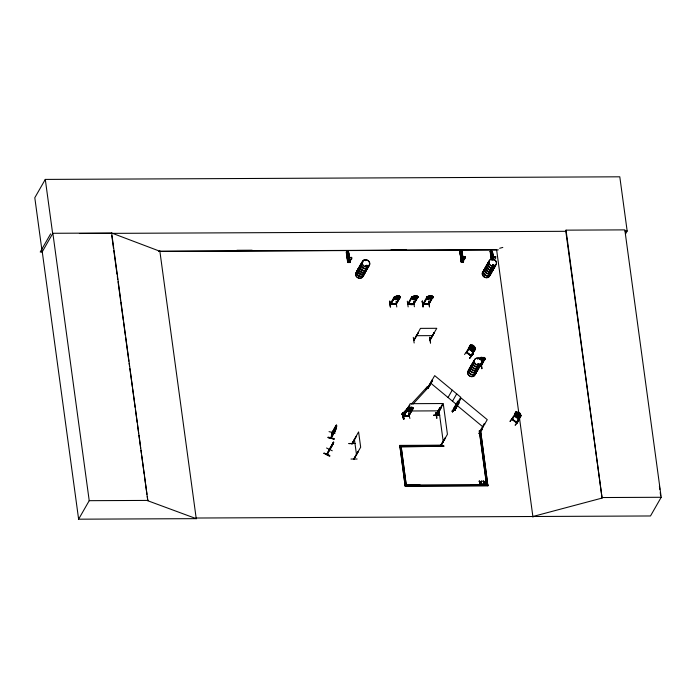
<?xml version="1.0" encoding="UTF-8"?>
<svg xmlns="http://www.w3.org/2000/svg" width="696" height="696" viewBox="0 0 696 696"><rect width="100%" height="100%" fill="white"/><g stroke="black" fill="none" stroke-linecap="round" stroke-linejoin="round"><path stroke-width="1.04" d="M436.514 415.895L439.472 411.275M436.705 415.825L436.897 415.12M440.751 445.24C441.525 446.971 439.976 444.909 441.038 445.353M436.792 415.486L443.256 403.654L447.424 434.304L440.69 446.145L440.707 445.31M347.939 255.815L348.017 256.685L348.392 255.919M365.731 260.626L365.2 260.182M365.374 260.173L365.6 260.643M365.704 265.907L365.757 266.35M365.87 265.881L366.009 266.316L366.244 265.637M366.374 266.403L366.653 265.976L366.314 266.629M477.238 358.753L477.83 358.936M477.821 364.73L477.795 364.165M477.56 358.823L477.604 358.51M478.361 364.808L478.013 364.086L477.952 364.539M478.657 364.539L478.213 363.895M491.907 259.991L492.472 259.939M492.229 260.087L492.15 259.512M492.577 265.306L493.212 265.802L493.333 265.315M493.307 265.585L493.307 265.976M336.786 425.874L335.663 429.806L331.026 438.01L331.235 437.227M331.183 437.74L331.54 437.219M357.118 459.021L350.984 459.047M329.025 431.65L335.194 433.086M436.766 415.495L440.916 408.108L436.592 416.008L436.897 415.181M440.916 446.023L445.014 438.236L440.551 445.623M331.392 437.793L335.585 430.267M466.772 352.507L471.009 345.312L470.548 344.972L466.181 352.437L471.288 356.195L475.551 348.679L475.011 348.478M466.329 352.176L471.41 356.013M466.868 352.646L466.538 352.028L471.349 355.978M471.557 355.778L471.027 355.343L470.713 355.804L475.09 348.339M512.413 419.54L511.873 419.062L512.23 419.731M515.919 412.049L516.554 412.206L512.36 419.531M516.945 422.933L516.519 422.55M517.102 422.672L516.258 422.663L516.823 423.09L521.087 415.573L520.599 415.39M355.786 437.48L351.845 443.944L358.597 431.894L360.676 447.215L353.864 458.96M353.933 458.995L354.212 458.507M354.316 458.716L358.301 451.408L353.838 458.768M413.937 340.144L418.209 333.019M430.215 340.031L429.745 340.04L434.234 332.758L430.041 340.335M328.034 437.575L328.173 437.114L334.271 438.68L334.141 439.106L328.034 437.575L334.15 439.089M331.018 437.923L332.096 432.199M331.296 437.949L332.166 432.599M332.323 432.338L331.305 438.019M332.262 432.764L332.357 432.39M335.759 426.404L334.724 429.345L334.776 431.903L336.394 427.736M334.506 431.172L335.759 426.352M335.533 430.18L335.507 430.763M335.159 430.676L335.759 427.048L336.768 425.935L336.359 425.169L336.264 425.752M336.342 425.717L336.342 425.256L332.053 433.138L332.088 432.26M427.762 387.507L428.275 387.968L432.581 380.442L432.138 380.086L427.814 387.55L428.257 387.916L428.049 387.098M453.696 408.3C454.81 409.596 452.548 408.308 453.931 408.83M454.279 409.996C456.037 410.962 453.74 408.665 454.967 410.275M454.445 409.7L454.984 410.144M484.259 423.751L484.703 424.108L484.259 423.751L479.883 431.172L480.344 431.616L487.252 419.662L461.213 398.095L454.34 410.04L454.801 410.423L454.697 409.622M480.562 431.476L480.292 430.824M326.868 454.384L329.382 449.181M327.32 454.114L326.824 454.41L331.479 446.71M329.417 449.625L327.042 454.54L333.523 442.613M333.271 443.117L333.636 442.195L331.34 446.849M349.009 261.931L348.913 261.374M349.253 261.365L349.157 262.035M351.863 257.433L351.471 258.251A1.418 0.583 -7.7 0 1 351.21 259.208L349.575 261.565L348.209 261.487L349.27 259.138M462.544 261.009L462.509 261.47L462.727 260.809M462.831 261.27L462.457 260.913M465.293 256.78L464.336 256.868M495.752 256.78L495.361 257.598A1.418 0.583 -7.7 0 1 495.091 258.555L494.003 260.13M356.256 436.34L351.889 443.961L352.315 443.63M354.168 458.96L354.046 458.464M403.828 416.156L403.288 416.191M409.1 415.773L408.465 415.843L412.632 408.221L413.189 408.23M403.245 416.443L407.369 409.091C408.03 407.908 411.858 406.186 413.259 408.143L408.987 415.79L403.193 416.469L403.767 416.382L408.221 408.326L407.639 408.134L403.062 416.234L409.257 415.477M329.104 449.599L333.401 442.178M414.155 340.153L413.737 340.092M414.007 340.37L420.454 328.373L436.784 328.303L429.832 340.344M366.575 266.246L366.183 266.403M462.031 255.971L461.996 255.493M492.385 255.832L492.028 255.215M493.412 265.507L493.02 266.055L492.446 265.602M478.761 364.452L478.013 364.556M436.653 415.103L436.818 415.93M436.079 415.295L442.847 403.532L410.188 403.68L403.384 415.46L404.245 415.39L403.567 415.155M436.183 415.538L435.539 415.547L436.131 415.512L440.298 407.986L439.741 407.995L435.513 415.521L439.741 407.995M390.308 303.787L390.987 303.778L390.865 304.248L394.971 296.722L394.415 296.731L390.151 304.056L396.459 303.961M399.991 296.879L395.763 304.282C395.337 303.473 396.981 303.508 396.224 304.248L400.522 296.887L399.147 295.739L397.068 295.748L394.362 296.914M411.301 298.001L412.737 299.184L414.764 299.202L417.47 298.036L418.122 296.809L413.789 304.204C411.145 305.935 406.664 302.847 408.343 304.23L412.571 296.644L412.015 296.644L407.76 303.969L413.998 303.874M418.131 296.87C414.599 294.486 419.209 296.94 417.487 296.818L413.224 304.152L413.407 303.63L413.885 303.943M429.032 303.552L422.959 303.9L423.707 303.908M326.528 447.989L332.262 450.773M461.744 261.052L462.797 258.625M323.962 453.34C330.13 454.21 333.332 459.108 323.988 453.296M327.12 454.453L329.565 449.355M332.879 443.926L332.966 443.361L330.6 448.32M331.261 447.163L331.54 446.736M332.766 443.996L330.791 447.85M480.597 482.45L479.257 481.119L480.597 482.45L481.771 481.101L480.875 482.754L482.093 484.294L480.875 482.754M484.564 482.432L483.224 481.093L484.564 482.432L485.738 481.084L484.842 482.737L486.069 484.277L484.842 482.737M484.651 482.285L485.277 481.084M479.257 481.119L480.457 482.624L479.553 484.303L480.736 482.928L482.189 484.138M483.224 481.093L484.433 482.606L483.52 484.285L484.712 482.911L486.156 484.12M483.99 484.285L484.712 482.911M332.923 444.039L331.809 446.075L333.662 442.299M403.706 416.382L407.873 408.683M412.667 408.213L408.5 415.547M408.387 415.616L409.213 415.277M409.03 415.773L403.837 415.964M625.6 233.778L627.166 231.029L619.797 176.81L45.292 179.411L34.8 197.725L42.169 251.943L52.861 233.282L111.664 233.021L147.83 500.763L196.237 518.65L196.159 518.024L650.49 515.971L661.2 497.275L624.834 229.88L566.031 230.15L565.726 230.68L602.083 498.075L532.875 516.502M50.625 233.865L40.22 252.022L42.291 252.013M111.664 233.021L159.871 251.256L496.605 249.734L518.833 413.241M196.237 518.024L196.316 518.65L78.622 519.19L89.218 500.685L52.861 233.282M348.6 252.126L346.243 252.143L347.704 262.531L349.984 262.514L348.522 251.995L346.443 252.074L347.861 262.488L348.365 262.522L346.965 252.143L346.408 252.109M350.018 262.505L348.522 251.995M346.991 255.754L349.027 255.745M349.279 259.216A1.418 0.583 -7.7 0 1 350.114 258.251L350.662 257.363M348.052 262.383L346.565 252.143M349.227 262.375L349.514 261.748L348.592 262.288L349.209 262.279M349.931 261.061L347.713 261.392L349.931 261.061L349.566 262.514M389.777 301.281L390.56 307.023L389.856 301.124M396.241 304.222L390.256 304.3L390.43 303.752M394.971 296.722L390.787 304.274M396.024 301.107L396.781 306.98M398.808 298.532L395.754 304.256M396.215 304.022L400.409 296.696L399.861 296.705L400.435 296.896M336.133 425.204L331.844 433.086L336.429 425.186M330.983 437.871L335.315 430.119M412.015 296.644L407.917 304.204M408.369 303.917L413.363 304.178M408.143 306.91L407.308 301.177M329.356 449.233L329.165 450.103L333.697 442.23M413.224 304.152L416.939 297.54M413.798 303.926L418.009 296.618M422.498 301.09L422.959 306.875L422.22 301.116L423.377 306.727M427.153 296.583L427.805 296.827L427.153 296.583L423.02 303.874M427.709 296.574L423.568 304.143M431.546 298.384L428.492 304.108M429.197 303.813L433.147 296.548L432.599 296.557L428.362 304.082L429.11 303.613M348.887 443.656L355.099 443.465L348.966 443.5M428.919 304.108L433.147 296.548M459.934 251.595L461.23 262.018L460.004 251.491L462.048 251.482L463.527 261.992L461.178 262.009L459.969 251.56L462.127 251.613L461.439 251.621L463.266 262L461.613 251.578M429.423 306.849L428.727 300.95L429.519 306.832M462.048 251.482L463.493 262L462.849 262L461.413 251.613L462.849 262L463.606 261.6L463.458 260.548L461.239 260.878L463.458 260.548M413.285 337.351L414.155 342.989M460.517 255.241L462.518 255.293M413.755 340.37L418.183 332.819M464.188 256.85L463.64 257.738A1.418 0.583 -7.7 0 0 462.805 258.703M463.64 257.738L464.075 256.92M461.578 261.87L460.439 251.63L459.795 251.639M462.422 261.235L462.127 261.861L463.04 261.235L462.422 261.235L463.058 261.322L462.753 261.861M461.726 260.974L463.101 261.052L464.737 258.695A1.418 0.583 -7.7 0 0 464.998 257.738L465.372 256.998M433.956 332.758L430.024 340.057M429.858 337.299L430.572 342.902M491.167 258.764L490.132 251.491L492.403 251.343L493.621 259.782M490.871 255.101L492.881 255.154M401.862 414.337L402.81 415.129L401.862 414.337L409.909 405.559M402.436 413.32L403.81 419.149M493.168 258.564A1.418 0.583 -7.7 0 1 493.995 257.607L494.43 256.78M404.037 415.703L408.195 408.126M403.88 418.279C401.801 413.911 403.123 407.734 403.732 418.418M402.314 413.459L403.497 419.218L403.897 419.027M408.43 412.641L409.892 418.461M408.996 415.816L413.189 408.16L412.615 409.37L409.935 410.736L407.9 410.927L406.586 410.057M427.17 386.889L427.988 387.907L427.17 386.889L411.214 404.228M425.952 389.49L429.771 385.219M428.257 387.916L432.581 380.442M479.405 430.763L486.574 484.686L479.266 430.989L480.588 430.754L487.913 485.799L405.185 486.173L399.808 445.397L440.62 445.214L440.777 446.336L399.826 446.745L440.777 446.336M464.502 354.49L467.973 350.175M474.133 351.245L471.714 351.132L469.991 349.905L468.956 347.478L470.365 345.059L472.732 345.164L474.463 346.443L474.559 348.261L474.054 349.131L471.444 348.174L470.713 346.651L472.732 345.164L470.365 345.059M470.827 345.364L470.426 345.12M433.556 415.329L439.75 415.19L433.625 415.225M436.714 418.148L435.887 412.389L436.914 418.261M473.767 346.182L473.437 348.157L472.61 348.183L471.766 346.913L473.202 345.773M435.635 415.051L436.166 415.312M473.141 353.968L469.722 358.153M471.488 355.656L471.227 356.204M448.024 397.486L452.226 390.16M452.504 401.192L456.698 393.866M405.037 485.06L487.896 484.459L487.913 485.799M405.185 486.173L399.808 445.397M479.848 359.545C488.07 353.62 469.6 361.598 484.059 357.422L485.434 358.579L484.72 359.797L482.076 360.972L484.781 359.806M457.733 401.288L458.177 401.653L457.733 401.288L453.435 408.822M455.923 406.882L452.209 411.023M453.783 408.343L453.418 408.839L453.635 408.308M453.818 409.126L460.726 397.199L434.687 375.631L427.822 387.637L428.51 387.437M452.478 411.954L455.967 407.612L452.565 411.797M454.914 410.205L459.108 402.906L458.533 402.688L459.108 402.906M483.72 360.224C482.276 364.669 480.684 366.453 480.675 365.948M480.536 365.913L484.773 358.388L485.373 358.649M481.223 365.913L485.321 358.388M481.267 363.877L481.937 368.689L481.067 363.756M437.732 446.171C445.388 445.257 446.71 446.615 437.775 446.493M445.014 438.236L440.585 445.579M478.622 433.599L482.45 429.345M487.322 481.467L480.588 430.754M513.274 416.852L510.125 421.219M516.093 411.867L511.777 419.366L512.491 419.175L512.152 419.688M517.05 422.629L512.03 418.87M516.371 412.25L515.971 412.015M480.457 482.624L479.17 481.267M481.301 481.101L481.771 481.101M479.553 484.303L480.014 484.303M480.736 482.928L482.093 484.294M520.625 415.225L516.328 422.785L520.495 415.312L520.973 415.721L516.684 423.055M518.711 420.697L515.266 425.047M483.52 484.285L484.077 484.129M484.433 482.606L483.137 481.249M485.738 481.084L485.19 481.24M484.625 483.067L485.66 484.12M602.083 498.075L566.031 230.15M461.274 255.415L461.178 255.876M461.97 256.058L461.431 255.354M491.907 256.041L492.272 255.275M492.664 265.132L492.463 265.776M477.743 364.173L478.291 363.965L478.004 364.443M478.822 364.669L477.795 364.556M349.566 261.487L351.21 259.208M463.092 260.974L464.737 258.695M480.692 365.652L481.345 365.444L481.153 365.913M468.956 347.478L470.035 349.897M466.694 352.837L467.025 352.411L471.114 355.412M472.453 349.879L474.829 350.036L473.715 347.661C472.48 345.842 467.503 345.32 470.783 348.635C474.924 351.706 469.008 348.148 469.696 346.225M472.462 347.026L473.062 347.391L473.062 348.809L471.94 349.349L471.096 348.078L472.506 346.982M469.626 346.312L472.036 346.425L470.044 347.809L471.888 350.166L473.393 350.297L473.758 347.652L474.785 349.984M471.723 351.184L474.089 351.289M469.609 358.283L473.176 353.812M473.193 353.846L469.67 358.266M515.301 413.146L517.546 413.363L519.303 414.546L520.373 416.921L517.963 416.817L516.241 415.582L515.24 413.111L516.328 415.529L517.998 416.774L520.243 416.982M514.596 414.355L515.536 416.791L517.267 418.079L519.668 418.131M510.046 421.385L513.605 416.913M518.276 412.049L520.008 413.337L519.599 416.025L518.102 415.895L516.258 413.537L518.285 412.102L515.867 411.997L514.501 414.372L515.579 416.782L517.302 418.026M519.303 413.076L518.938 417.182L516.319 416.225L515.588 414.703L517.572 413.259M518.007 413.92L518.607 414.285L518.607 415.695L517.485 416.234L516.641 414.973L518.042 413.868M519.216 414.599L518.155 415.077L517.311 413.807L518.746 412.658L519.268 413.12M521.087 415.573L519.921 413.389L518.25 412.154M515.153 425.169L518.737 420.723M427.553 387.211L429.684 385.314M452.095 411.145L455.95 406.908M452.148 411.153L455.915 407.073M455.984 407.621L452.226 411.719M456.306 407.682L452.539 411.78M479.962 431.276L480.249 430.807M402.81 415.129L406.542 411.005M412.885 404.237L428.118 387.672M410.51 407.604L409.257 408.613L409.37 409.5L410.927 408.9L411.162 407.534M398.338 295.983L396.155 297.488L397.216 297.931L398.164 297.479L398.329 295.922M415.938 295.904L413.763 297.41L414.155 297.862L415.764 297.401L415.93 295.844M483.25 357.674L481.075 359.18L481.467 359.632L483.076 359.171L483.242 357.613M347.835 255.858L347.713 256.493M348.383 256.589L347.826 256.528M492.272 255.945L491.715 255.876M492.768 265.106L493.038 265.75M462.753 261.252L462.649 260.8L462.518 261.487M411.945 407.273L409.9 407.447L407.786 409.596L408.683 410.135L411.71 409.144L411.875 407.247L413.259 408.143M414.694 295.757L411.971 296.896L414.685 295.696L412.537 297.775L413.494 298.462L416.547 297.757L416.704 295.748M350.558 257.511L351.35 257.285M494.856 256.598L494.369 256.868M402.949 412.667L403.81 418.435M409.927 407.534L407.308 408.9L407.795 408.778M494.552 256.789L495.761 256.859M393.692 298.079L395.137 299.263L397.155 299.28L399.861 298.053L400.531 296.948L399.095 295.765L397.077 295.809L394.936 297.853L395.885 298.54L398.947 297.836L399.147 295.739M417.461 297.975L414.764 299.202L412.676 299.15L411.31 298.062M426.509 297.923C427.066 296.009 429.893 295.469 431.885 295.591L433.269 296.8L432.538 297.897M427.109 296.835L429.832 295.687L431.894 295.652L431.685 297.688L429.963 298.384L427.675 297.705L429.806 295.6M365.879 265.594L366.348 265.602M366.148 265.646L366.601 266.072M492.577 265.019L492.716 265.202M482.145 360.224L483.859 359.527L484.059 357.422L485.443 358.64M348.209 252.126L349.61 262.514L347.887 252.126L348.592 252.126M459.969 251.56L460.474 251.63M461.204 262.018L460.169 251.63M490.149 251.5C494.839 249.655 490.375 255.893 492.803 258.747M491.454 259.765L490.332 251.421L490.845 251.491L491.82 258.764M403.088 416.182L403.889 416.165M432.703 296.818L433.173 296.748M402.401 413.328L403.828 419.183M403.515 419.201L402.053 413.494M499.667 248.272L502.808 247.428M427.788 296.835L423.49 303.882M479.918 358.666L479.327 358.414L479.962 358.588M347.913 252.135L348.461 252.083M349.723 262.514L348.278 252.126M490.81 251.5L490.332 251.421M492.194 251.482L493.203 258.747M461.866 262.018L460.369 251.552M390.238 307.014L389.482 301.264M422.977 306.866L422.22 301.116M464.51 256.815L465.041 256.78M516.745 423.055L511.777 419.366M461.805 256.119L461.352 256.015M491.933 255.145L491.68 255.928M407.369 409.091L407.917 409.03M412.702 408.482L413.241 408.421M406.655 410.04L407.969 410.953L409.918 410.666M495.047 256.65L495.665 256.72M407.673 408.334L408.221 408.326M439.776 408.195L440.324 408.187M439.637 415.025L433.547 415.408M403.55 415.721L403.924 415.399M445.083 438.758L444.796 438.236M439.794 446.214L443.874 446.171M79.388 233.508L565.813 231.307M625.017 231.037L627.166 231.029M236.91 250.282L252.117 250.212M391.152 249.586L406.36 249.516M158.523 251.413L498.345 249.881M349.531 261.844L348.896 261.748M395.024 296.896L394.441 296.922L390.317 304.282M412.041 296.844L412.685 296.809M417.487 296.818L418.044 296.818M427.814 299.08C437.262 296.74 431.685 299.115 427.822 299.15L426.448 297.992L427.822 299.15M390.943 303.856L395.711 303.839M423.681 303.708L428.449 303.691M428.98 304.074L423.055 304.135M414.39 306.762L413.598 301.15M416.26 335.698L432.59 335.629M481.997 357.5L484.068 357.492M484.799 358.588L485.356 358.588M405.994 411.005L438.654 410.858M479.266 430.989L480.457 430.989M399.678 445.631L440.49 445.44L440.646 446.562M485.573 484.277L486.069 484.277M406.107 485.051L420.079 484.99M470.574 484.764L486.687 484.686M405.316 485.947L488.044 485.573M602.397 497.544L661.2 497.275M89.218 500.685L148.031 500.415M472.427 349.975L474.794 350.079M515.162 413.207L517.58 413.311M492.055 255.162L491.602 255.841M366.322 266.559L365.809 266.298M491.776 251.482L493.099 259.747M490.706 251.447L491.855 259.756M348.061 262.531L346.643 252.143M336.507 426.683L335.515 429.397L336.412 427.292M493.02 264.959L493.534 265.498M478.37 363.912L478.657 364.452M324.092 453.061L329.791 455.906M480.31 431.555L479.935 431.215M492.368 251.439L493.499 259.747M473.167 345.816L473.724 346.234M474.959 348.418L475.429 348.827L474.42 346.451L475.464 348.913M471.992 346.417L473.715 347.704M512.517 419.375L516.493 422.324M432.007 380.225L432.451 380.59M430.493 382.957L456.532 404.524M457.02 405.411L483.059 426.987M519.956 413.346L521.008 415.808M440.603 445.562L440.681 446.084M429.728 337.264L430.485 343.05M519.425 417.539L532.962 517.128M492.037 251.482L493.064 258.747M490.523 251.491L491.559 258.764M490.367 251.36L491.428 258.764M481.032 363.747L481.597 368.689M439.063 410.979L443.23 441.629M397.155 299.28L395.076 299.228L393.701 298.14M348.043 252.091L349.462 262.47M346.478 252.004L347.965 262.531M354.394 439.22L356.483 454.54M159.793 250.63L196.237 518.65M111.76 235.509L113.509 248.394M113.805 250.543L117.015 274.172M117.311 276.321L117.746 279.54M118.042 281.689L120.521 299.941M120.817 302.09L123.296 320.351M123.592 322.492L125.341 335.385M125.637 337.534L128.847 361.154M129.134 363.303L129.578 366.522M129.865 368.671L132.353 386.933M132.64 389.073L135.128 407.334M135.416 409.483L137.173 422.368M137.46 424.517L138.626 433.103M138.922 435.252L140.67 448.137M140.966 450.286L141.401 453.514M141.697 455.654L144.176 473.915M144.472 476.064L146.952 494.317M147.248 496.465L147.83 500.763M45.292 179.411L52.661 233.63M42.256 251.787L78.622 519.19M659.399 486.182L659.808 489.349M660.217 492.524L660.626 495.7M367.471 267.247A3.976 3.445 29.8 0 1 362.633 270.587A3.976 3.445 29.8 0 1 360.606 264.741M366.714 265.463A3.976 3.445 29.8 0 1 367.21 266.324M367.584 268.073A4.028 3.497 29.8 0 1 362.207 270.309A4.028 3.497 29.8 0 1 360.624 264.593M366.818 265.315A4.028 3.497 29.8 0 1 367.331 266.194M366.496 268.943A3.976 3.445 29.8 0 1 361.189 272.075A3.976 3.445 29.8 0 1 360.345 265.863M366.548 268.821A3.958 3.437 29.8 0 1 361.267 271.945A3.958 3.437 29.8 0 1 360.424 265.759M368.628 265.228A3.976 3.445 29.8 0 1 365.626 268.813A3.976 3.445 29.8 0 1 361.128 265.881A3.976 3.445 29.8 0 1 363.347 261.783M367.653 267.838A3.976 3.445 29.8 0 1 361.903 269.778A3.976 3.445 29.8 0 1 361.511 263.836M367.645 267.969A4.028 3.497 29.8 0 1 362.268 270.205A4.028 3.497 29.8 0 1 360.685 264.489M366.879 265.211A4.028 3.497 29.8 0 1 367.384 266.09M368.802 265.95A4.028 3.497 29.8 0 1 362.964 267.916A4.028 3.497 29.8 0 1 362.564 261.887M368.81 265.82A3.976 3.445 29.8 0 1 363.512 268.021A3.976 3.445 29.8 0 1 361.955 262.383M363.39 275.546A3.976 3.445 29.8 0 1 357.613 275.225A3.976 3.445 29.8 0 1 358.014 269.935M364.165 273.937A3.976 3.445 29.8 0 1 363.904 274.807M364.286 273.832A4.028 3.497 29.8 0 1 358.449 275.807A4.028 3.497 29.8 0 1 358.048 269.77M363.19 275.633A3.976 3.445 29.8 0 1 357.44 277.574A3.976 3.445 29.8 0 1 357.048 271.623M363.242 275.52A3.958 3.437 29.8 0 1 357.962 277.713A3.958 3.437 29.8 0 1 356.413 272.101M366.374 270.048A3.958 3.437 29.8 0 1 360.641 271.988A3.958 3.437 29.8 0 1 360.25 266.063M365.444 270.875A4.028 3.497 29.8 0 1 360.067 274.041A4.028 3.497 29.8 0 1 359.206 267.751M364.365 272.675A3.976 3.445 29.8 0 1 359.058 275.799A3.976 3.445 29.8 0 1 358.214 269.596M365.322 270.988A3.976 3.445 29.8 0 1 360.015 274.12A3.976 3.445 29.8 0 1 359.171 267.908M364.347 273.728A4.028 3.497 29.8 0 1 358.51 275.703A4.028 3.497 29.8 0 1 358.109 269.665M365.504 270.77A4.028 3.497 29.8 0 1 360.128 273.946A4.028 3.497 29.8 0 1 359.267 267.647M365.522 270.648A3.976 3.445 29.8 0 1 360.215 273.78A3.976 3.445 29.8 0 1 359.371 267.569M494.177 266.672A3.976 3.445 29.8 0 1 488.87 269.804A3.976 3.445 29.8 0 1 488.018 263.601M493.421 264.889A3.976 3.445 29.8 0 1 493.916 265.75M494.29 266.559A4.028 3.497 29.8 0 1 488.914 269.735A4.028 3.497 29.8 0 1 488.053 263.436M493.525 264.741A4.028 3.497 29.8 0 1 494.03 265.62M493.247 268.299A3.985 3.454 29.8 0 1 487.931 271.44A3.985 3.454 29.8 0 1 487.087 265.22M495.448 264.541A4.028 3.497 29.8 0 1 490.071 267.708A4.028 3.497 29.8 0 1 489.218 261.418M494.36 266.342A3.967 3.437 29.8 0 1 489.062 269.465A3.967 3.437 29.8 0 1 488.218 263.262M495.056 266.446A3.967 3.437 29.8 0 1 489.157 267.212A3.967 3.437 29.8 0 1 489.184 261.583M495.326 264.654A3.967 3.437 29.8 0 1 495.317 265.585M495.508 264.436A4.028 3.497 29.8 0 1 490.132 267.603A4.028 3.497 29.8 0 1 489.271 261.313M495.517 265.246A3.976 3.445 29.8 0 1 490.219 267.447A3.976 3.445 29.8 0 1 488.662 261.809M490.871 273.363A3.976 3.445 29.8 0 1 485.112 275.311A3.976 3.445 29.8 0 1 484.72 269.361M490.993 272.319A4.028 3.497 29.8 0 1 487.948 275.955A4.028 3.497 29.8 0 1 483.398 272.989A4.028 3.497 29.8 0 1 485.643 268.83M489.914 274.128A3.985 3.454 29.8 0 1 485.068 277.469A3.985 3.454 29.8 0 1 483.033 271.623M487.043 265.298A3.976 3.445 29.8 0 0 487.887 271.51A3.985 3.454 29.8 0 0 493.168 268.447A3.976 3.445 29.8 0 1 487.887 271.51A3.985 3.454 29.8 0 1 487 265.367M489.949 274.99A3.985 3.454 29.8 0 1 484.633 277.199A3.985 3.454 29.8 0 1 483.076 271.553M493.072 269.474A3.95 3.428 29.8 0 1 487.348 271.405A3.95 3.428 29.8 0 1 486.956 265.498M492.02 270.413A3.967 3.437 29.8 0 1 486.73 273.537A3.967 3.437 29.8 0 1 485.886 267.342M491.063 272.101A3.967 3.437 29.8 0 1 488.061 275.677A3.967 3.437 29.8 0 1 483.581 272.754A3.967 3.437 29.8 0 1 485.791 268.665M492.211 270.196A4.028 3.497 29.8 0 1 486.835 273.371A4.028 3.497 29.8 0 1 485.973 267.073M492.229 270.074A3.976 3.445 29.8 0 1 486.922 273.206A3.976 3.445 29.8 0 1 486.078 266.994M479.527 365.626A3.976 3.445 29.8 0 1 474.22 368.758A3.976 3.445 29.8 0 1 473.376 362.546M478.77 363.834A3.976 3.445 29.8 0 1 479.266 364.695M472.48 364.147A3.95 3.428 29.8 0 0 473.323 370.315A3.95 3.428 29.8 0 0 478.596 367.201A3.985 3.454 29.8 0 1 473.28 370.385A3.985 3.454 29.8 0 1 472.436 364.165A3.985 3.454 29.8 0 0 473.237 370.472A3.985 3.454 29.8 0 0 478.552 367.34A3.985 3.454 29.8 0 1 473.202 370.533A3.985 3.454 29.8 0 1 472.349 364.312M480.858 363.382A4.028 3.497 29.8 0 1 475.481 366.557A4.028 3.497 29.8 0 1 474.62 360.258M479.709 365.287A3.967 3.437 29.8 0 1 474.411 368.41A3.967 3.437 29.8 0 1 473.567 362.216M480.405 365.4A3.967 3.437 29.8 0 1 474.507 366.166A3.967 3.437 29.8 0 1 474.533 360.537M480.675 363.608A3.967 3.437 29.8 0 1 480.666 364.53M479.701 365.409A4.028 3.497 29.8 0 1 474.324 368.575A4.028 3.497 29.8 0 1 473.463 362.285M478.935 363.59A4.028 3.497 29.8 0 1 479.44 364.46M480.875 363.269A3.976 3.445 29.8 0 1 476.047 366.601A3.976 3.445 29.8 0 1 474.011 360.763M476.221 372.316A3.976 3.445 29.8 0 1 470.47 374.257A3.976 3.445 29.8 0 1 470.07 368.306M476.342 372.212A4.028 3.497 29.8 0 1 470.505 374.178A4.028 3.497 29.8 0 1 470.105 368.149M475.264 373.082A3.985 3.454 29.8 0 1 469.948 376.214A3.985 3.454 29.8 0 1 469.095 369.994M475.298 373.012A3.985 3.454 29.8 0 1 470.461 376.353A3.985 3.454 29.8 0 1 468.425 370.507M477.56 370.089A4.028 3.497 29.8 0 1 471.723 372.055A4.028 3.497 29.8 0 1 471.322 366.026M476.412 371.046A3.967 3.437 29.8 0 1 473.419 374.631A3.967 3.437 29.8 0 1 468.93 371.707A3.967 3.437 29.8 0 1 471.14 367.618M477.369 370.289A3.967 3.437 29.8 0 1 472.079 372.49A3.967 3.437 29.8 0 1 470.522 366.862M477.569 369.959A3.976 3.445 29.8 0 1 471.818 371.899A3.976 3.445 29.8 0 1 471.427 365.948M470.07 348.635L471.723 348.844L472.523 350.497L472.114 348.896L473.506 348.722L471.94 348.522L471.131 346.921L471.531 348.47L470.139 348.618M515.614 415.529L517.258 415.73L518.068 417.391L517.659 415.79L519.051 415.616L517.485 415.408L516.676 413.815L517.076 415.355L515.614 415.529M346.625 253.057L348.67 253.048L346.625 253.057M346.721 253.762L348.766 253.753L346.721 253.762M346.86 254.814L348.905 254.806L346.86 254.814M347.13 256.807L349.175 256.798L347.13 256.807M429.188 296.835L429.293 297.792L430.902 297.331L431.076 295.835L429.188 296.835M460.152 252.544L462.188 252.535L460.152 252.544M460.247 253.248L462.283 253.24L460.247 253.248M460.387 254.301L462.431 254.292L460.387 254.301M460.656 256.293L462.701 256.285L460.656 256.293M490.506 252.413L492.55 252.404L490.506 252.413M490.602 253.109L492.646 253.1L490.602 253.109M490.75 254.17L492.785 254.162L490.75 254.17M491.011 256.154L493.055 256.145L491.011 256.154M401.148 446.51L406.229 485.051L401.148 446.51M416.747 295.661L414.677 295.67L416.756 295.722M362.407 264.158A3.976 3.445 29.8 0 0 369.019 265.733A3.976 3.445 29.8 0 0 366.488 259.738A3.976 3.445 29.8 0 0 362.407 264.158M362.329 264.323A3.958 3.437 29.8 0 0 368.906 265.889A3.958 3.437 29.8 0 0 366.392 259.93A3.958 3.437 29.8 0 0 362.329 264.323M489.105 263.593A3.985 3.454 29.8 0 0 495.726 265.167A3.985 3.454 29.8 0 0 493.194 259.173A3.985 3.454 29.8 0 0 489.105 263.593M489.07 263.654A3.985 3.454 29.8 0 0 495.691 265.237A3.985 3.454 29.8 0 0 493.16 259.234A3.985 3.454 29.8 0 0 489.07 263.654M474.454 362.538A3.985 3.454 29.8 0 0 481.075 364.121A3.985 3.454 29.8 0 0 478.543 358.118A3.985 3.454 29.8 0 0 474.454 362.538M474.42 362.607A3.985 3.454 29.8 0 0 481.032 364.191A3.985 3.454 29.8 0 0 478.5 358.188A3.985 3.454 29.8 0 0 474.42 362.607"/></g></svg>
